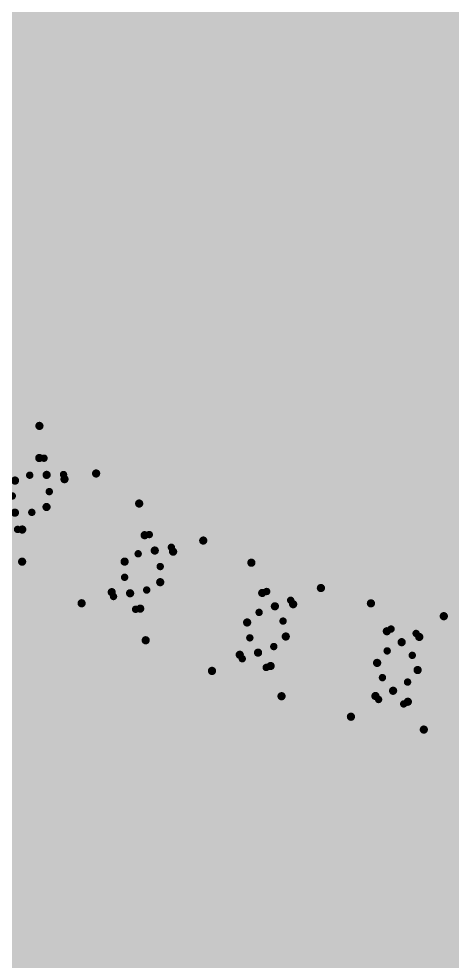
# Model space of a CAD drawing. Header units: millimetres. Extents: x 169 to 355, y 129 to 253.
# Drawn here: x 309.64 to 312.27, y 150.76 to 156.49 of the extents above; entities that cross this region are included whole.
import ezdxf

# ---------------------------------------------------------------- set-up
doc = ezdxf.new("R2010")
doc.units = ezdxf.units.MM
for name, color, linetype in [('BottomLayer', 5, 'Continuous'), ('BottomOverlay', 54, 'Continuous'), ('BottomPaste', 16, 'Continuous'), ('BottomSolder', 6, 'Continuous'), ('Mechanical1', 6, 'Continuous'), ('Mechanical15', 56, 'Continuous'), ('TopOverlay', 2, 'Continuous')]:
    doc.layers.add(name, color=color, linetype=linetype)

# ---------------------------------------------------------------- blocks, each defined once
blk = doc.blocks.new('SOT23_B_1001')
at = {"layer": 'BottomLayer'}
for points in [[(-1.425, 0.4), (-0.475, 0.4), (-1.425, 1.8), (-0.475, 1.8)], [(0.475, 0.4), (1.425, 0.4), (0.475, 1.8), (1.425, 1.8)], [(-0.475, -1.8), (0.475, -1.8), (-0.475, -0.4), (0.475, -0.4)]]:
    blk.add_solid(points, dxfattribs=at)
at = {"layer": 'BottomOverlay', "const_width": 0.2}
for points in [[(-1.7, 0.7), (-1.7, -0.7)], [(0.25, 0.7), (-0.25, 0.7)], [(1.7, 0.7), (1.7, -0.7)], [(-0.8, -0.7), (-1.7, -0.7)], [(1.7, -0.7), (0.725, -0.7)]]:
    blk.add_lwpolyline(points, dxfattribs=at)
at = {"layer": 'BottomOverlay', "const_width": 0.1}
for points in [[(-1.75, 0.7, 1), (-1.65, 0.7, 1)], [(-0.3, 0.7, 1), (-0.2, 0.7, 1)], [(0.2, 0.7, 1), (0.3, 0.7, 1)], [(1.65, 0.7, 1), (1.75, 0.7, 1)], [(-1.75, -0.7, 1), (-1.65, -0.7, 1)], [(-1.75, -0.7, 1), (-1.65, -0.7, 1)], [(-0.85, -0.7, 1), (-0.75, -0.7, 1)], [(0.675, -0.7, 1), (0.775, -0.7, 1)], [(1.65, -0.7, 1), (1.75, -0.7, 1)], [(1.65, -0.7, 1), (1.75, -0.7, 1)]]:
    blk.add_lwpolyline(points, format="xyb", close=True, dxfattribs=at)
at = {"layer": 'BottomPaste'}
for points in [[(-1.425, 0.4), (-0.475, 0.4), (-1.425, 1.8), (-0.475, 1.8)], [(0.475, 0.4), (1.425, 0.4), (0.475, 1.8), (1.425, 1.8)], [(-0.475, -1.8), (0.475, -1.8), (-0.475, -0.4), (0.475, -0.4)]]:
    blk.add_solid(points, dxfattribs=at)
at = {"layer": 'BottomSolder'}
for points in [[(-1.5266, 0.2984), (-0.3734, 0.2984), (-1.5266, 1.9016), (-0.3734, 1.9016)], [(0.3734, 0.2984), (1.5266, 0.2984), (0.3734, 1.9016), (1.5266, 1.9016)], [(-0.5766, -1.9016), (0.5766, -1.9016), (-0.5766, -0.2984), (0.5766, -0.2984)]]:
    blk.add_solid(points, dxfattribs=at)
at = {"layer": 'Mechanical1', "const_width": 0.2}
for points in [[(1.5001, 1.2501), (-1.5, 1.2501)], [(-1.5, 1.2501), (-1.5, -1.25)], [(1.5001, 1.2501), (1.5001, -1.25)], [(1.5001, -1.25), (-1.5, -1.25)]]:
    blk.add_lwpolyline(points, dxfattribs=at)
at = {"layer": 'Mechanical1', "const_width": 0.1}
for points in [[(-1.55, 1.2501, 1), (-1.45, 1.2501, 1)], [(-1.55, 1.2501, 1), (-1.45, 1.2501, 1)], [(1.4501, 1.2501, 1), (1.5501, 1.2501, 1)], [(1.4501, 1.2501, 1), (1.5501, 1.2501, 1)], [(-1.55, -1.25, 1), (-1.45, -1.25, 1)], [(-1.55, -1.25, 1), (-1.45, -1.25, 1)], [(1.4501, -1.25, 1), (1.5501, -1.25, 1)], [(1.4501, -1.25, 1), (1.5501, -1.25, 1)]]:
    blk.add_lwpolyline(points, format="xyb", close=True, dxfattribs=at)
at = {"layer": 'Mechanical15', "const_width": 0.2}
for points in [[(1.5, 1.25), (-1.5, 1.25)], [(-1.5, 1.25), (-1.5, -1.25)], [(1.5, 1.25), (1.5, -1.25)], [(0, 0.5), (0, -0.5)], [(0.5, 0), (-0.5, 0)], [(1.5, -1.25), (-1.5, -1.25)]]:
    blk.add_lwpolyline(points, dxfattribs=at)
at = {"layer": 'Mechanical15', "const_width": 0.1}
for points in [[(-1.55, 1.25, 1), (-1.45, 1.25, 1)], [(-1.55, 1.25, 1), (-1.45, 1.25, 1)], [(1.45, 1.25, 1), (1.55, 1.25, 1)], [(1.45, 1.25, 1), (1.55, 1.25, 1)], [(-0.05, 0.5, 1), (0.05, 0.5, 1)], [(-0.55, 0, 1), (-0.45, 0, 1)], [(0.45, 0, 1), (0.55, 0, 1)], [(-0.05, -0.5, 1), (0.05, -0.5, 1)], [(-1.55, -1.25, 1), (-1.45, -1.25, 1)], [(-1.55, -1.25, 1), (-1.45, -1.25, 1)], [(1.45, -1.25, 1), (1.55, -1.25, 1)], [(1.45, -1.25, 1), (1.55, -1.25, 1)]]:
    blk.add_lwpolyline(points, format="xyb", close=True, dxfattribs=at)
blk = doc.blocks.new('R0201________B_1022')
at = {"layer": 'BottomLayer'}
for points in [[(-0.075, -0.15), (-0.075, 0.15), (-0.375, -0.15), (-0.375, 0.15)], [(0.375, -0.15), (0.375, 0.15), (0.075, -0.15), (0.075, 0.15)]]:
    blk.add_solid(points, dxfattribs=at)
at = {"layer": 'BottomPaste'}
for points in [[(-0.075, -0.15), (-0.075, 0.15), (-0.375, -0.15), (-0.375, 0.15)], [(0.375, -0.15), (0.375, 0.15), (0.075, -0.15), (0.075, 0.15)]]:
    blk.add_solid(points, dxfattribs=at)
at = {"layer": 'BottomSolder'}
for points in [[(0.0266, -0.2516), (0.0266, 0.2516), (-0.4766, -0.2516), (-0.4766, 0.2516)], [(0.4766, -0.2516), (0.4766, 0.2516), (-0.0266, -0.2516), (-0.0266, 0.2516)]]:
    blk.add_solid(points, dxfattribs=at)
at = {"layer": 'Mechanical1', "const_width": 0.1}
for points in [[(-0.2999, -0.15), (-0.2999, 0.1499)], [(0.3001, 0.1499), (-0.2999, 0.1499)], [(0.3001, -0.15), (0.3001, 0.1499)], [(0.3001, -0.15), (-0.2999, -0.15)]]:
    blk.add_lwpolyline(points, dxfattribs=at)
at = {"layer": 'Mechanical1', "const_width": 0.05}
for points in [[(-0.3249, 0.1499, 1), (-0.2749, 0.1499, 1)], [(-0.3249, 0.1499, 1), (-0.2749, 0.1499, 1)], [(0.2751, 0.1499, 1), (0.3251, 0.1499, 1)], [(0.2751, 0.1499, 1), (0.3251, 0.1499, 1)], [(-0.3249, -0.15, 1), (-0.2749, -0.15, 1)], [(-0.3249, -0.15, 1), (-0.2749, -0.15, 1)], [(0.2751, -0.15, 1), (0.3251, -0.15, 1)], [(0.2751, -0.15, 1), (0.3251, -0.15, 1)]]:
    blk.add_lwpolyline(points, format="xyb", close=True, dxfattribs=at)
at = {"layer": 'Mechanical15', "const_width": 0.1}
for points in [[(-0.625, -0.4), (-0.625, 0.4)], [(0.625, 0.4), (-0.625, 0.4)], [(0.625, -0.4), (0.625, 0.4)], [(0, -0.15), (0, 0.15)], [(0.15, 0), (-0.15, 0)], [(0.625, -0.4), (-0.625, -0.4)]]:
    blk.add_lwpolyline(points, dxfattribs=at)
at = {"layer": 'Mechanical15', "const_width": 0.05}
for points in [[(-0.65, 0.4, 1), (-0.6, 0.4, 1)], [(-0.65, 0.4, 1), (-0.6, 0.4, 1)], [(0.6, 0.4, 1), (0.65, 0.4, 1)], [(0.6, 0.4, 1), (0.65, 0.4, 1)], [(-0.025, 0.15, 1), (0.025, 0.15, 1)], [(-0.175, 0, 1), (-0.125, 0, 1)], [(0.125, 0, 1), (0.175, 0, 1)], [(-0.025, -0.15, 1), (0.025, -0.15, 1)], [(-0.65, -0.4, 1), (-0.6, -0.4, 1)], [(-0.65, -0.4, 1), (-0.6, -0.4, 1)], [(0.6, -0.4, 1), (0.65, -0.4, 1)], [(0.6, -0.4, 1), (0.65, -0.4, 1)]]:
    blk.add_lwpolyline(points, format="xyb", close=True, dxfattribs=at)
blk = doc.blocks.new('R0201________B_1029')
at = {"layer": 'BottomLayer'}
for points in [[(-0.075, -0.15), (-0.075, 0.15), (-0.375, -0.15), (-0.375, 0.15)], [(0.375, -0.15), (0.375, 0.15), (0.075, -0.15), (0.075, 0.15)]]:
    blk.add_solid(points, dxfattribs=at)
at = {"layer": 'BottomPaste'}
for points in [[(-0.075, -0.15), (-0.075, 0.15), (-0.375, -0.15), (-0.375, 0.15)], [(0.375, -0.15), (0.375, 0.15), (0.075, -0.15), (0.075, 0.15)]]:
    blk.add_solid(points, dxfattribs=at)
at = {"layer": 'BottomSolder'}
for points in [[(0.0266, -0.2516), (0.0266, 0.2516), (-0.4766, -0.2516), (-0.4766, 0.2516)], [(0.4766, -0.2516), (0.4766, 0.2516), (-0.0266, -0.2516), (-0.0266, 0.2516)]]:
    blk.add_solid(points, dxfattribs=at)
at = {"layer": 'Mechanical1', "const_width": 0.1}
for points in [[(-0.2999, -0.15), (-0.2999, 0.1499)], [(0.3001, 0.1499), (-0.2999, 0.1499)], [(0.3001, -0.15), (0.3001, 0.1499)], [(0.3001, -0.15), (-0.2999, -0.15)]]:
    blk.add_lwpolyline(points, dxfattribs=at)
at = {"layer": 'Mechanical1', "const_width": 0.05}
for points in [[(-0.3249, 0.1499, 1), (-0.2749, 0.1499, 1)], [(-0.3249, 0.1499, 1), (-0.2749, 0.1499, 1)], [(0.2751, 0.1499, 1), (0.3251, 0.1499, 1)], [(0.2751, 0.1499, 1), (0.3251, 0.1499, 1)], [(-0.3249, -0.15, 1), (-0.2749, -0.15, 1)], [(-0.3249, -0.15, 1), (-0.2749, -0.15, 1)], [(0.2751, -0.15, 1), (0.3251, -0.15, 1)], [(0.2751, -0.15, 1), (0.3251, -0.15, 1)]]:
    blk.add_lwpolyline(points, format="xyb", close=True, dxfattribs=at)
at = {"layer": 'Mechanical15', "const_width": 0.1}
for points in [[(-0.625, -0.4), (-0.625, 0.4)], [(0.625, 0.4), (-0.625, 0.4)], [(0.625, -0.4), (0.625, 0.4)], [(0, -0.15), (0, 0.15)], [(0.15, 0), (-0.15, 0)], [(0.625, -0.4), (-0.625, -0.4)]]:
    blk.add_lwpolyline(points, dxfattribs=at)
at = {"layer": 'Mechanical15', "const_width": 0.05}
for points in [[(-0.65, 0.4, 1), (-0.6, 0.4, 1)], [(-0.65, 0.4, 1), (-0.6, 0.4, 1)], [(0.6, 0.4, 1), (0.65, 0.4, 1)], [(0.6, 0.4, 1), (0.65, 0.4, 1)], [(-0.025, 0.15, 1), (0.025, 0.15, 1)], [(-0.175, 0, 1), (-0.125, 0, 1)], [(0.125, 0, 1), (0.175, 0, 1)], [(-0.025, -0.15, 1), (0.025, -0.15, 1)], [(-0.65, -0.4, 1), (-0.6, -0.4, 1)], [(-0.65, -0.4, 1), (-0.6, -0.4, 1)], [(0.6, -0.4, 1), (0.65, -0.4, 1)], [(0.6, -0.4, 1), (0.65, -0.4, 1)]]:
    blk.add_lwpolyline(points, format="xyb", close=True, dxfattribs=at)
blk = doc.blocks.new('R0201________B_1035')
at = {"layer": 'BottomLayer'}
for points in [[(-0.075, -0.15), (-0.075, 0.15), (-0.375, -0.15), (-0.375, 0.15)], [(0.375, -0.15), (0.375, 0.15), (0.075, -0.15), (0.075, 0.15)]]:
    blk.add_solid(points, dxfattribs=at)
at = {"layer": 'BottomPaste'}
for points in [[(-0.075, -0.15), (-0.075, 0.15), (-0.375, -0.15), (-0.375, 0.15)], [(0.375, -0.15), (0.375, 0.15), (0.075, -0.15), (0.075, 0.15)]]:
    blk.add_solid(points, dxfattribs=at)
at = {"layer": 'BottomSolder'}
for points in [[(0.0266, -0.2516), (0.0266, 0.2516), (-0.4766, -0.2516), (-0.4766, 0.2516)], [(0.4766, -0.2516), (0.4766, 0.2516), (-0.0266, -0.2516), (-0.0266, 0.2516)]]:
    blk.add_solid(points, dxfattribs=at)
at = {"layer": 'Mechanical1', "const_width": 0.1}
for points in [[(-0.2999, -0.15), (-0.2999, 0.1499)], [(0.3001, 0.1499), (-0.2999, 0.1499)], [(0.3001, -0.15), (0.3001, 0.1499)], [(0.3001, -0.15), (-0.2999, -0.15)]]:
    blk.add_lwpolyline(points, dxfattribs=at)
at = {"layer": 'Mechanical1', "const_width": 0.05}
for points in [[(-0.3249, 0.1499, 1), (-0.2749, 0.1499, 1)], [(-0.3249, 0.1499, 1), (-0.2749, 0.1499, 1)], [(0.2751, 0.1499, 1), (0.3251, 0.1499, 1)], [(0.2751, 0.1499, 1), (0.3251, 0.1499, 1)], [(-0.3249, -0.15, 1), (-0.2749, -0.15, 1)], [(-0.3249, -0.15, 1), (-0.2749, -0.15, 1)], [(0.2751, -0.15, 1), (0.3251, -0.15, 1)], [(0.2751, -0.15, 1), (0.3251, -0.15, 1)]]:
    blk.add_lwpolyline(points, format="xyb", close=True, dxfattribs=at)
at = {"layer": 'Mechanical15', "const_width": 0.1}
for points in [[(-0.625, -0.4), (-0.625, 0.4)], [(0.625, 0.4), (-0.625, 0.4)], [(0.625, -0.4), (0.625, 0.4)], [(0, -0.15), (0, 0.15)], [(0.15, 0), (-0.15, 0)], [(0.625, -0.4), (-0.625, -0.4)]]:
    blk.add_lwpolyline(points, dxfattribs=at)
at = {"layer": 'Mechanical15', "const_width": 0.05}
for points in [[(-0.65, 0.4, 1), (-0.6, 0.4, 1)], [(-0.65, 0.4, 1), (-0.6, 0.4, 1)], [(0.6, 0.4, 1), (0.65, 0.4, 1)], [(0.6, 0.4, 1), (0.65, 0.4, 1)], [(-0.025, 0.15, 1), (0.025, 0.15, 1)], [(-0.175, 0, 1), (-0.125, 0, 1)], [(0.125, 0, 1), (0.175, 0, 1)], [(-0.025, -0.15, 1), (0.025, -0.15, 1)], [(-0.65, -0.4, 1), (-0.6, -0.4, 1)], [(-0.65, -0.4, 1), (-0.6, -0.4, 1)], [(0.6, -0.4, 1), (0.65, -0.4, 1)], [(0.6, -0.4, 1), (0.65, -0.4, 1)]]:
    blk.add_lwpolyline(points, format="xyb", close=True, dxfattribs=at)
blk = doc.blocks.new('R01005_B_1038')
at = {"layer": 'BottomLayer', "const_width": 0.0225}
for points in [[(-0.2287, 0.0775, 1), (-0.2063, 0.0775, 1)], [(-0.0937, 0.0775, 1), (-0.0712, 0.0775, 1)], [(0.0712, 0.0775, 1), (0.0937, 0.0775, 1)], [(0.2063, 0.0775, 1), (0.2287, 0.0775, 1)], [(-0.2287, -0.0775, 1), (-0.2063, -0.0775, 1)], [(-0.0937, -0.0775, 1), (-0.0712, -0.0775, 1)], [(0.0712, -0.0775, 1), (0.0937, -0.0775, 1)], [(0.2063, -0.0775, 1), (0.2287, -0.0775, 1)]]:
    blk.add_lwpolyline(points, format="xyb", close=True, dxfattribs=at)
at = {"layer": 'BottomLayer'}
for points in [[(-0.06, -0.0775), (-0.06, 0.0775), (-0.24, -0.0775), (-0.24, 0.0775)], [(-0.0825, -0.1), (-0.0825, 0.1), (-0.2175, -0.1), (-0.2175, 0.1)], [(0.24, -0.0775), (0.24, 0.0775), (0.06, -0.0775), (0.06, 0.0775)], [(0.2175, -0.1), (0.2175, 0.1), (0.0825, -0.1), (0.0825, 0.1)]]:
    blk.add_solid(points, dxfattribs=at)
at = {"layer": 'BottomPaste', "const_width": 0.0225}
for points in [[(-0.2287, 0.0775, 1), (-0.2063, 0.0775, 1)], [(-0.0937, 0.0775, 1), (-0.0712, 0.0775, 1)], [(0.0712, 0.0775, 1), (0.0937, 0.0775, 1)], [(0.2063, 0.0775, 1), (0.2287, 0.0775, 1)], [(-0.2287, -0.0775, 1), (-0.2063, -0.0775, 1)], [(-0.0937, -0.0775, 1), (-0.0712, -0.0775, 1)], [(0.0712, -0.0775, 1), (0.0937, -0.0775, 1)], [(0.2063, -0.0775, 1), (0.2287, -0.0775, 1)]]:
    blk.add_lwpolyline(points, format="xyb", close=True, dxfattribs=at)
at = {"layer": 'BottomPaste'}
for points in [[(-0.06, -0.0775), (-0.06, 0.0775), (-0.24, -0.0775), (-0.24, 0.0775)], [(-0.0825, -0.1), (-0.0825, 0.1), (-0.2175, -0.1), (-0.2175, 0.1)], [(0.24, -0.0775), (0.24, 0.0775), (0.06, -0.0775), (0.06, 0.0775)], [(0.2175, -0.1), (0.2175, 0.1), (0.0825, -0.1), (0.0825, 0.1)]]:
    blk.add_solid(points, dxfattribs=at)
at = {"layer": 'BottomSolder', "const_width": 0.1241}
for points in [[(-0.2795, 0.0775, 1), (-0.1555, 0.0775, 1)], [(-0.1445, 0.0775, 1), (-0.0204, 0.0775, 1)], [(0.0204, 0.0775, 1), (0.1445, 0.0775, 1)], [(0.1555, 0.0775, 1), (0.2795, 0.0775, 1)], [(-0.2795, -0.0775, 1), (-0.1555, -0.0775, 1)], [(-0.1445, -0.0775, 1), (-0.0204, -0.0775, 1)], [(0.0204, -0.0775, 1), (0.1445, -0.0775, 1)], [(0.1555, -0.0775, 1), (0.2795, -0.0775, 1)]]:
    blk.add_lwpolyline(points, format="xyb", close=True, dxfattribs=at)
at = {"layer": 'BottomSolder'}
for points in [[(-0.0825, -0.2016), (-0.0825, 0.2016), (-0.2175, -0.2016), (-0.2175, 0.2016)], [(0.2175, -0.2016), (0.2175, 0.2016), (0.0825, -0.2016), (0.0825, 0.2016)], [(0.0416, -0.0775), (0.0416, 0.0775), (-0.3416, -0.0775), (-0.3416, 0.0775)], [(0.3416, -0.0775), (0.3416, 0.0775), (-0.0416, -0.0775), (-0.0416, 0.0775)]]:
    blk.add_solid(points, dxfattribs=at)
at = {"layer": 'Mechanical1', "const_width": 0.05}
for points in [[(-0.1999, -0.1001), (-0.1999, 0.0999)], [(0.2001, 0.0999), (-0.1999, 0.0999)], [(0.2001, -0.1001), (0.2001, 0.0999)], [(0.2001, -0.1001), (-0.1999, -0.1001)]]:
    blk.add_lwpolyline(points, dxfattribs=at)
at = {"layer": 'Mechanical1', "const_width": 0.025}
for points in [[(-0.2124, 0.0999, 1), (-0.1874, 0.0999, 1)], [(-0.2124, 0.0999, 1), (-0.1874, 0.0999, 1)], [(0.1876, 0.0999, 1), (0.2126, 0.0999, 1)], [(0.1876, 0.0999, 1), (0.2126, 0.0999, 1)], [(-0.2124, -0.1001, 1), (-0.1874, -0.1001, 1)], [(-0.2124, -0.1001, 1), (-0.1874, -0.1001, 1)], [(0.1876, -0.1001, 1), (0.2126, -0.1001, 1)], [(0.1876, -0.1001, 1), (0.2126, -0.1001, 1)]]:
    blk.add_lwpolyline(points, format="xyb", close=True, dxfattribs=at)
at = {"layer": 'Mechanical15', "const_width": 0.05}
for points in [[(-0.35, -0.225), (-0.35, 0.225)], [(0.35, 0.225), (-0.35, 0.225)], [(0.35, -0.225), (0.35, 0.225)], [(0, -0.125), (0, 0.125)], [(0.15, 0), (-0.15, 0)], [(0.35, -0.225), (-0.35, -0.225)]]:
    blk.add_lwpolyline(points, dxfattribs=at)
at = {"layer": 'Mechanical15', "const_width": 0.025}
for points in [[(-0.3625, 0.225, 1), (-0.3375, 0.225, 1)], [(-0.3625, 0.225, 1), (-0.3375, 0.225, 1)], [(0.3375, 0.225, 1), (0.3625, 0.225, 1)], [(0.3375, 0.225, 1), (0.3625, 0.225, 1)], [(-0.0125, 0.125, 1), (0.0125, 0.125, 1)], [(-0.1625, 0, 1), (-0.1375, 0, 1)], [(0.1375, 0, 1), (0.1625, 0, 1)], [(-0.0125, -0.125, 1), (0.0125, -0.125, 1)], [(-0.3625, -0.225, 1), (-0.3375, -0.225, 1)], [(-0.3625, -0.225, 1), (-0.3375, -0.225, 1)], [(0.3375, -0.225, 1), (0.3625, -0.225, 1)], [(0.3375, -0.225, 1), (0.3625, -0.225, 1)]]:
    blk.add_lwpolyline(points, format="xyb", close=True, dxfattribs=at)
blk = doc.blocks.new('R01005_B_1040')
at = {"layer": 'BottomLayer', "const_width": 0.0225}
for points in [[(-0.2287, 0.0775, 1), (-0.2063, 0.0775, 1)], [(-0.0937, 0.0775, 1), (-0.0712, 0.0775, 1)], [(0.0712, 0.0775, 1), (0.0937, 0.0775, 1)], [(0.2063, 0.0775, 1), (0.2287, 0.0775, 1)], [(-0.2287, -0.0775, 1), (-0.2063, -0.0775, 1)], [(-0.0937, -0.0775, 1), (-0.0712, -0.0775, 1)], [(0.0712, -0.0775, 1), (0.0937, -0.0775, 1)], [(0.2063, -0.0775, 1), (0.2287, -0.0775, 1)]]:
    blk.add_lwpolyline(points, format="xyb", close=True, dxfattribs=at)
at = {"layer": 'BottomLayer'}
for points in [[(-0.06, -0.0775), (-0.06, 0.0775), (-0.24, -0.0775), (-0.24, 0.0775)], [(-0.0825, -0.1), (-0.0825, 0.1), (-0.2175, -0.1), (-0.2175, 0.1)], [(0.24, -0.0775), (0.24, 0.0775), (0.06, -0.0775), (0.06, 0.0775)], [(0.2175, -0.1), (0.2175, 0.1), (0.0825, -0.1), (0.0825, 0.1)]]:
    blk.add_solid(points, dxfattribs=at)
at = {"layer": 'BottomPaste', "const_width": 0.0225}
for points in [[(-0.2287, 0.0775, 1), (-0.2063, 0.0775, 1)], [(-0.0937, 0.0775, 1), (-0.0712, 0.0775, 1)], [(0.0712, 0.0775, 1), (0.0937, 0.0775, 1)], [(0.2063, 0.0775, 1), (0.2287, 0.0775, 1)], [(-0.2287, -0.0775, 1), (-0.2063, -0.0775, 1)], [(-0.0937, -0.0775, 1), (-0.0712, -0.0775, 1)], [(0.0712, -0.0775, 1), (0.0937, -0.0775, 1)], [(0.2063, -0.0775, 1), (0.2287, -0.0775, 1)]]:
    blk.add_lwpolyline(points, format="xyb", close=True, dxfattribs=at)
at = {"layer": 'BottomPaste'}
for points in [[(-0.06, -0.0775), (-0.06, 0.0775), (-0.24, -0.0775), (-0.24, 0.0775)], [(-0.0825, -0.1), (-0.0825, 0.1), (-0.2175, -0.1), (-0.2175, 0.1)], [(0.24, -0.0775), (0.24, 0.0775), (0.06, -0.0775), (0.06, 0.0775)], [(0.2175, -0.1), (0.2175, 0.1), (0.0825, -0.1), (0.0825, 0.1)]]:
    blk.add_solid(points, dxfattribs=at)
at = {"layer": 'BottomSolder', "const_width": 0.1241}
for points in [[(-0.2795, 0.0775, 1), (-0.1555, 0.0775, 1)], [(-0.1445, 0.0775, 1), (-0.0204, 0.0775, 1)], [(0.0204, 0.0775, 1), (0.1445, 0.0775, 1)], [(0.1555, 0.0775, 1), (0.2795, 0.0775, 1)], [(-0.2795, -0.0775, 1), (-0.1555, -0.0775, 1)], [(-0.1445, -0.0775, 1), (-0.0204, -0.0775, 1)], [(0.0204, -0.0775, 1), (0.1445, -0.0775, 1)], [(0.1555, -0.0775, 1), (0.2795, -0.0775, 1)]]:
    blk.add_lwpolyline(points, format="xyb", close=True, dxfattribs=at)
at = {"layer": 'BottomSolder'}
for points in [[(-0.0825, -0.2016), (-0.0825, 0.2016), (-0.2175, -0.2016), (-0.2175, 0.2016)], [(0.2175, -0.2016), (0.2175, 0.2016), (0.0825, -0.2016), (0.0825, 0.2016)], [(0.0416, -0.0775), (0.0416, 0.0775), (-0.3416, -0.0775), (-0.3416, 0.0775)], [(0.3416, -0.0775), (0.3416, 0.0775), (-0.0416, -0.0775), (-0.0416, 0.0775)]]:
    blk.add_solid(points, dxfattribs=at)
at = {"layer": 'Mechanical1', "const_width": 0.05}
for points in [[(-0.1999, -0.1001), (-0.1999, 0.0999)], [(0.2001, 0.0999), (-0.1999, 0.0999)], [(0.2001, -0.1001), (0.2001, 0.0999)], [(0.2001, -0.1001), (-0.1999, -0.1001)]]:
    blk.add_lwpolyline(points, dxfattribs=at)
at = {"layer": 'Mechanical1', "const_width": 0.025}
for points in [[(-0.2124, 0.0999, 1), (-0.1874, 0.0999, 1)], [(-0.2124, 0.0999, 1), (-0.1874, 0.0999, 1)], [(0.1876, 0.0999, 1), (0.2126, 0.0999, 1)], [(0.1876, 0.0999, 1), (0.2126, 0.0999, 1)], [(-0.2124, -0.1001, 1), (-0.1874, -0.1001, 1)], [(-0.2124, -0.1001, 1), (-0.1874, -0.1001, 1)], [(0.1876, -0.1001, 1), (0.2126, -0.1001, 1)], [(0.1876, -0.1001, 1), (0.2126, -0.1001, 1)]]:
    blk.add_lwpolyline(points, format="xyb", close=True, dxfattribs=at)
at = {"layer": 'Mechanical15', "const_width": 0.05}
for points in [[(-0.35, -0.225), (-0.35, 0.225)], [(0.35, 0.225), (-0.35, 0.225)], [(0.35, -0.225), (0.35, 0.225)], [(0, -0.125), (0, 0.125)], [(0.15, 0), (-0.15, 0)], [(0.35, -0.225), (-0.35, -0.225)]]:
    blk.add_lwpolyline(points, dxfattribs=at)
at = {"layer": 'Mechanical15', "const_width": 0.025}
for points in [[(-0.3625, 0.225, 1), (-0.3375, 0.225, 1)], [(-0.3625, 0.225, 1), (-0.3375, 0.225, 1)], [(0.3375, 0.225, 1), (0.3625, 0.225, 1)], [(0.3375, 0.225, 1), (0.3625, 0.225, 1)], [(-0.0125, 0.125, 1), (0.0125, 0.125, 1)], [(-0.1625, 0, 1), (-0.1375, 0, 1)], [(0.1375, 0, 1), (0.1625, 0, 1)], [(-0.0125, -0.125, 1), (0.0125, -0.125, 1)], [(-0.3625, -0.225, 1), (-0.3375, -0.225, 1)], [(-0.3625, -0.225, 1), (-0.3375, -0.225, 1)], [(0.3375, -0.225, 1), (0.3625, -0.225, 1)], [(0.3375, -0.225, 1), (0.3625, -0.225, 1)]]:
    blk.add_lwpolyline(points, format="xyb", close=True, dxfattribs=at)
blk = doc.blocks.new('R01005_B_1045')
at = {"layer": 'BottomLayer', "const_width": 0.0225}
for points in [[(-0.2287, 0.0775, 1), (-0.2063, 0.0775, 1)], [(-0.0937, 0.0775, 1), (-0.0712, 0.0775, 1)], [(0.0712, 0.0775, 1), (0.0937, 0.0775, 1)], [(0.2063, 0.0775, 1), (0.2287, 0.0775, 1)], [(-0.2287, -0.0775, 1), (-0.2063, -0.0775, 1)], [(-0.0937, -0.0775, 1), (-0.0712, -0.0775, 1)], [(0.0712, -0.0775, 1), (0.0937, -0.0775, 1)], [(0.2063, -0.0775, 1), (0.2287, -0.0775, 1)]]:
    blk.add_lwpolyline(points, format="xyb", close=True, dxfattribs=at)
at = {"layer": 'BottomLayer'}
for points in [[(-0.06, -0.0775), (-0.06, 0.0775), (-0.24, -0.0775), (-0.24, 0.0775)], [(-0.0825, -0.1), (-0.0825, 0.1), (-0.2175, -0.1), (-0.2175, 0.1)], [(0.24, -0.0775), (0.24, 0.0775), (0.06, -0.0775), (0.06, 0.0775)], [(0.2175, -0.1), (0.2175, 0.1), (0.0825, -0.1), (0.0825, 0.1)]]:
    blk.add_solid(points, dxfattribs=at)
at = {"layer": 'BottomPaste', "const_width": 0.0225}
for points in [[(-0.2287, 0.0775, 1), (-0.2063, 0.0775, 1)], [(-0.0937, 0.0775, 1), (-0.0712, 0.0775, 1)], [(0.0712, 0.0775, 1), (0.0937, 0.0775, 1)], [(0.2063, 0.0775, 1), (0.2287, 0.0775, 1)], [(-0.2287, -0.0775, 1), (-0.2063, -0.0775, 1)], [(-0.0937, -0.0775, 1), (-0.0712, -0.0775, 1)], [(0.0712, -0.0775, 1), (0.0937, -0.0775, 1)], [(0.2063, -0.0775, 1), (0.2287, -0.0775, 1)]]:
    blk.add_lwpolyline(points, format="xyb", close=True, dxfattribs=at)
at = {"layer": 'BottomPaste'}
for points in [[(-0.06, -0.0775), (-0.06, 0.0775), (-0.24, -0.0775), (-0.24, 0.0775)], [(-0.0825, -0.1), (-0.0825, 0.1), (-0.2175, -0.1), (-0.2175, 0.1)], [(0.24, -0.0775), (0.24, 0.0775), (0.06, -0.0775), (0.06, 0.0775)], [(0.2175, -0.1), (0.2175, 0.1), (0.0825, -0.1), (0.0825, 0.1)]]:
    blk.add_solid(points, dxfattribs=at)
at = {"layer": 'BottomSolder', "const_width": 0.1241}
for points in [[(-0.2795, 0.0775, 1), (-0.1555, 0.0775, 1)], [(-0.1445, 0.0775, 1), (-0.0204, 0.0775, 1)], [(0.0204, 0.0775, 1), (0.1445, 0.0775, 1)], [(0.1555, 0.0775, 1), (0.2795, 0.0775, 1)], [(-0.2795, -0.0775, 1), (-0.1555, -0.0775, 1)], [(-0.1445, -0.0775, 1), (-0.0204, -0.0775, 1)], [(0.0204, -0.0775, 1), (0.1445, -0.0775, 1)], [(0.1555, -0.0775, 1), (0.2795, -0.0775, 1)]]:
    blk.add_lwpolyline(points, format="xyb", close=True, dxfattribs=at)
at = {"layer": 'BottomSolder'}
for points in [[(-0.0825, -0.2016), (-0.0825, 0.2016), (-0.2175, -0.2016), (-0.2175, 0.2016)], [(0.2175, -0.2016), (0.2175, 0.2016), (0.0825, -0.2016), (0.0825, 0.2016)], [(0.0416, -0.0775), (0.0416, 0.0775), (-0.3416, -0.0775), (-0.3416, 0.0775)], [(0.3416, -0.0775), (0.3416, 0.0775), (-0.0416, -0.0775), (-0.0416, 0.0775)]]:
    blk.add_solid(points, dxfattribs=at)
at = {"layer": 'Mechanical1', "const_width": 0.05}
for points in [[(-0.2, -0.1001), (-0.1999, 0.0999)], [(0.2001, 0.0999), (-0.1999, 0.0999)], [(0.2001, -0.1001), (0.2001, 0.0999)], [(0.2001, -0.1001), (-0.2, -0.1001)]]:
    blk.add_lwpolyline(points, dxfattribs=at)
at = {"layer": 'Mechanical1', "const_width": 0.025}
for points in [[(-0.2124, 0.0999, 1), (-0.1874, 0.0999, 1)], [(-0.2124, 0.0999, 1), (-0.1874, 0.0999, 1)], [(0.1876, 0.0999, 1), (0.2126, 0.0999, 1)], [(0.1876, 0.0999, 1), (0.2126, 0.0999, 1)], [(-0.2125, -0.1001, 1), (-0.1875, -0.1001, 1)], [(-0.2125, -0.1001, 1), (-0.1875, -0.1001, 1)], [(0.1876, -0.1001, 1), (0.2126, -0.1001, 1)], [(0.1876, -0.1001, 1), (0.2126, -0.1001, 1)]]:
    blk.add_lwpolyline(points, format="xyb", close=True, dxfattribs=at)
at = {"layer": 'Mechanical15', "const_width": 0.05}
for points in [[(-0.35, -0.225), (-0.35, 0.225)], [(0.35, 0.225), (-0.35, 0.225)], [(0.35, -0.225), (0.35, 0.225)], [(0, -0.125), (0, 0.125)], [(0.15, 0), (-0.15, 0)], [(0.35, -0.225), (-0.35, -0.225)]]:
    blk.add_lwpolyline(points, dxfattribs=at)
at = {"layer": 'Mechanical15', "const_width": 0.025}
for points in [[(-0.3625, 0.225, 1), (-0.3375, 0.225, 1)], [(-0.3625, 0.225, 1), (-0.3375, 0.225, 1)], [(0.3375, 0.225, 1), (0.3625, 0.225, 1)], [(0.3375, 0.225, 1), (0.3625, 0.225, 1)], [(-0.0125, 0.125, 1), (0.0125, 0.125, 1)], [(-0.1625, 0, 1), (-0.1375, 0, 1)], [(0.1375, 0, 1), (0.1625, 0, 1)], [(-0.0125, -0.125, 1), (0.0125, -0.125, 1)], [(-0.3625, -0.225, 1), (-0.3375, -0.225, 1)], [(-0.3625, -0.225, 1), (-0.3375, -0.225, 1)], [(0.3375, -0.225, 1), (0.3625, -0.225, 1)], [(0.3375, -0.225, 1), (0.3625, -0.225, 1)]]:
    blk.add_lwpolyline(points, format="xyb", close=True, dxfattribs=at)
blk = doc.blocks.new('R01005_B_1048')
at = {"layer": 'BottomLayer', "const_width": 0.0225}
for points in [[(-0.2287, 0.0775, 1), (-0.2063, 0.0775, 1)], [(-0.0937, 0.0775, 1), (-0.0712, 0.0775, 1)], [(0.0712, 0.0775, 1), (0.0937, 0.0775, 1)], [(0.2063, 0.0775, 1), (0.2287, 0.0775, 1)], [(-0.2287, -0.0775, 1), (-0.2063, -0.0775, 1)], [(-0.0937, -0.0775, 1), (-0.0712, -0.0775, 1)], [(0.0712, -0.0775, 1), (0.0937, -0.0775, 1)], [(0.2063, -0.0775, 1), (0.2287, -0.0775, 1)]]:
    blk.add_lwpolyline(points, format="xyb", close=True, dxfattribs=at)
at = {"layer": 'BottomLayer'}
for points in [[(-0.06, -0.0775), (-0.06, 0.0775), (-0.24, -0.0775), (-0.24, 0.0775)], [(-0.0825, -0.1), (-0.0825, 0.1), (-0.2175, -0.1), (-0.2175, 0.1)], [(0.24, -0.0775), (0.24, 0.0775), (0.06, -0.0775), (0.06, 0.0775)], [(0.2175, -0.1), (0.2175, 0.1), (0.0825, -0.1), (0.0825, 0.1)]]:
    blk.add_solid(points, dxfattribs=at)
at = {"layer": 'BottomPaste', "const_width": 0.0225}
for points in [[(-0.2287, 0.0775, 1), (-0.2063, 0.0775, 1)], [(-0.0937, 0.0775, 1), (-0.0712, 0.0775, 1)], [(0.0712, 0.0775, 1), (0.0937, 0.0775, 1)], [(0.2063, 0.0775, 1), (0.2287, 0.0775, 1)], [(-0.2287, -0.0775, 1), (-0.2063, -0.0775, 1)], [(-0.0937, -0.0775, 1), (-0.0712, -0.0775, 1)], [(0.0712, -0.0775, 1), (0.0937, -0.0775, 1)], [(0.2063, -0.0775, 1), (0.2287, -0.0775, 1)]]:
    blk.add_lwpolyline(points, format="xyb", close=True, dxfattribs=at)
at = {"layer": 'BottomPaste'}
for points in [[(-0.06, -0.0775), (-0.06, 0.0775), (-0.24, -0.0775), (-0.24, 0.0775)], [(-0.0825, -0.1), (-0.0825, 0.1), (-0.2175, -0.1), (-0.2175, 0.1)], [(0.24, -0.0775), (0.24, 0.0775), (0.06, -0.0775), (0.06, 0.0775)], [(0.2175, -0.1), (0.2175, 0.1), (0.0825, -0.1), (0.0825, 0.1)]]:
    blk.add_solid(points, dxfattribs=at)
at = {"layer": 'BottomSolder', "const_width": 0.1241}
for points in [[(-0.2795, 0.0775, 1), (-0.1555, 0.0775, 1)], [(-0.1445, 0.0775, 1), (-0.0204, 0.0775, 1)], [(0.0204, 0.0775, 1), (0.1445, 0.0775, 1)], [(0.1555, 0.0775, 1), (0.2795, 0.0775, 1)], [(-0.2795, -0.0775, 1), (-0.1555, -0.0775, 1)], [(-0.1445, -0.0775, 1), (-0.0204, -0.0775, 1)], [(0.0204, -0.0775, 1), (0.1445, -0.0775, 1)], [(0.1555, -0.0775, 1), (0.2795, -0.0775, 1)]]:
    blk.add_lwpolyline(points, format="xyb", close=True, dxfattribs=at)
at = {"layer": 'BottomSolder'}
for points in [[(-0.0825, -0.2016), (-0.0825, 0.2016), (-0.2175, -0.2016), (-0.2175, 0.2016)], [(0.2175, -0.2016), (0.2175, 0.2016), (0.0825, -0.2016), (0.0825, 0.2016)], [(0.0416, -0.0775), (0.0416, 0.0775), (-0.3416, -0.0775), (-0.3416, 0.0775)], [(0.3416, -0.0775), (0.3416, 0.0775), (-0.0416, -0.0775), (-0.0416, 0.0775)]]:
    blk.add_solid(points, dxfattribs=at)
at = {"layer": 'Mechanical1', "const_width": 0.05}
for points in [[(-0.2, -0.1001), (-0.1999, 0.0999)], [(0.2001, 0.0999), (-0.1999, 0.0999)], [(0.2001, -0.1001), (0.2001, 0.0999)], [(0.2001, -0.1001), (-0.2, -0.1001)]]:
    blk.add_lwpolyline(points, dxfattribs=at)
at = {"layer": 'Mechanical1', "const_width": 0.025}
for points in [[(-0.2124, 0.0999, 1), (-0.1874, 0.0999, 1)], [(-0.2124, 0.0999, 1), (-0.1874, 0.0999, 1)], [(0.1876, 0.0999, 1), (0.2126, 0.0999, 1)], [(0.1876, 0.0999, 1), (0.2126, 0.0999, 1)], [(-0.2125, -0.1001, 1), (-0.1875, -0.1001, 1)], [(-0.2125, -0.1001, 1), (-0.1875, -0.1001, 1)], [(0.1876, -0.1001, 1), (0.2126, -0.1001, 1)], [(0.1876, -0.1001, 1), (0.2126, -0.1001, 1)]]:
    blk.add_lwpolyline(points, format="xyb", close=True, dxfattribs=at)
at = {"layer": 'Mechanical15', "const_width": 0.05}
for points in [[(-0.35, -0.225), (-0.35, 0.225)], [(0.35, 0.225), (-0.35, 0.225)], [(0.35, -0.225), (0.35, 0.225)], [(0, -0.125), (0, 0.125)], [(0.15, 0), (-0.15, 0)], [(0.35, -0.225), (-0.35, -0.225)]]:
    blk.add_lwpolyline(points, dxfattribs=at)
at = {"layer": 'Mechanical15', "const_width": 0.025}
for points in [[(-0.3625, 0.225, 1), (-0.3375, 0.225, 1)], [(-0.3625, 0.225, 1), (-0.3375, 0.225, 1)], [(0.3375, 0.225, 1), (0.3625, 0.225, 1)], [(0.3375, 0.225, 1), (0.3625, 0.225, 1)], [(-0.0125, 0.125, 1), (0.0125, 0.125, 1)], [(-0.1625, 0, 1), (-0.1375, 0, 1)], [(0.1375, 0, 1), (0.1625, 0, 1)], [(-0.0125, -0.125, 1), (0.0125, -0.125, 1)], [(-0.3625, -0.225, 1), (-0.3375, -0.225, 1)], [(-0.3625, -0.225, 1), (-0.3375, -0.225, 1)], [(0.3375, -0.225, 1), (0.3625, -0.225, 1)], [(0.3375, -0.225, 1), (0.3625, -0.225, 1)]]:
    blk.add_lwpolyline(points, format="xyb", close=True, dxfattribs=at)

msp = doc.modelspace()

# ---------------------------------------------------------------- linework, layer by layer
at = {"layer": 'BottomLayer', "const_width": 0.5}
for points in [[(322.9667, 157.2335, 1), (302.5667, 157.2335, 1)], [(320.2667, 157.2335, 1), (305.2667, 157.2335, 1)], [(318.2667, 157.2335, 1), (307.2667, 157.2335, 1)]]:
    msp.add_lwpolyline(points, format="xyb", close=True, dxfattribs=at)
at = {"layer": 'BottomOverlay', "const_width": 0.2}
msp.add_lwpolyline([(334.175, 157.25, 1), (291.375, 157.25, 1)], format="xyb", close=True, dxfattribs=at)
at = {"layer": 'TopOverlay'}
msp.add_solid([(305, 140), (325, 140), (305, 167.75), (325, 167.75)], dxfattribs=at)

# ---------------------------------------------------------------- block references
for name, p, rotation in [('SOT23_B_1001', (312.7667, 157.2335), 180), ('R01005_B_1048', (309.7123, 153.6), 230), ('R01005_B_1045', (310.3913, 153.125), 240), ('R01005_B_1038', (311.1455, 152.775), 250), ('R01005_B_1040', (311.9416, 152.55), 260), ('R0201________B_1022', (309.5096, 151.6), 240), ('R0201________B_1035', (310.5455, 151.125), 250), ('R0201________B_1029', (311.6377, 150.825), 260)]:
    msp.add_blockref(name, p, dxfattribs=dict(rotation=rotation))

doc.saveas('drawing.dxf')
